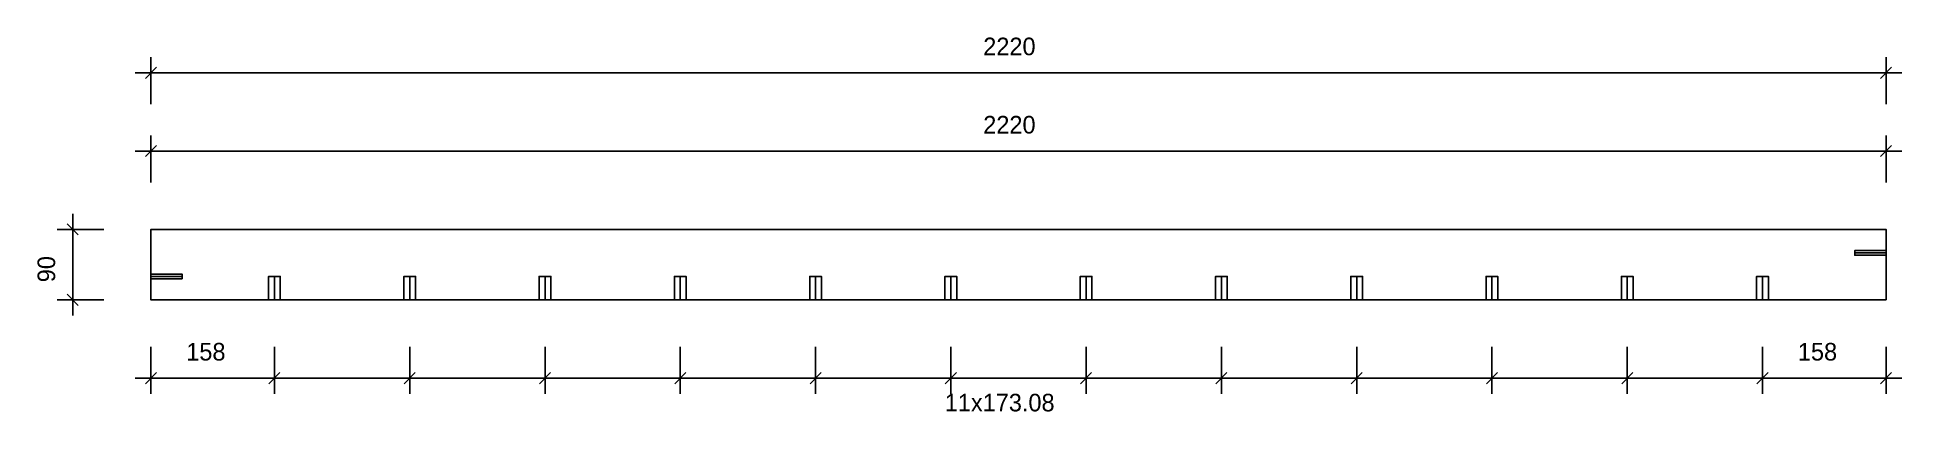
# Model space of a CAD drawing. Header units: millimetres. Extents: x -145 to 2240, y -143 to 335.
import ezdxf
from ezdxf.enums import TextEntityAlignment as Align

# ---------------------------------------------------------------- set-up
doc = ezdxf.new("R2010")
doc.units = ezdxf.units.MM
for name, color, linetype in [('CONTOUR', 7, 'CONTINUOUS'), ('DIMLINES', 7, 'CONTINUOUS'), ('DIMLINESTEXT', 7, 'CONTINUOUS'), ('DRILLINGSSIDE', 7, 'CONTINUOUS')]:
    doc.layers.add(name, color=color, linetype=linetype)

msp = doc.modelspace()

# ---------------------------------------------------------------- linework, layer by layer
at = {"layer": 'CONTOUR', "color": 0, "linetype": '0'}
msp.add_lwpolyline([(2220.001, 0), (0, 0), (0, 90), (2220.001, 90), (2220.001, 0)], dxfattribs=at)
at = {"layer": 'DIMLINES', "color": 0}
for p, q in [((-20, 290), (2240.001, 290)), ((7.071, 297.071), (-7.071, 282.929)), ((0, 310), (0, 250)), ((2227.072, 297.071), (2212.93, 282.929)), ((2220.001, 310), (2220.001, 250)), ((7.071, 197.071), (-7.071, 182.929)), ((0, 210), (0, 150)), ((2227.072, 197.071), (2212.93, 182.929)), ((2220.001, 210), (2220.001, 150)), ((-20, 190), (2240.001, 190)), ((-107.071, 97.071), (-92.929, 82.929)), ((-100, -20), (-100, 110)), ((-120, 90), (-60, 90)), ((-120, 0), (-60, 0)), ((-107.071, 7.071), (-92.929, -7.071)), ((0, -120), (0, -60)), ((158.077, -120), (158.077, -60)), ((331.154, -120), (331.154, -60)), ((504.231, -120), (504.231, -60)), ((677.308, -120), (677.308, -60)), ((850.385, -120), (850.385, -60)), ((1023.462, -120), (1023.462, -60)), ((1196.539, -120), (1196.539, -60)), ((1369.616, -120), (1369.616, -60)), ((1542.693, -120), (1542.693, -60)), ((1715.77, -120), (1715.77, -60)), ((1888.847, -120), (1888.847, -60)), ((2061.924, -120), (2061.924, -60)), ((2220.001, -120), (2220.001, -60)), ((7.071, -92.929), (-7.071, -107.071)), ((165.148, -92.929), (151.006, -107.071)), ((338.225, -92.929), (324.083, -107.071)), ((511.302, -92.929), (497.16, -107.071)), ((684.379, -92.929), (670.237, -107.071)), ((857.456, -92.929), (843.314, -107.071)), ((1030.533, -92.929), (1016.391, -107.071)), ((1203.61, -92.929), (1189.468, -107.071)), ((1376.687, -92.929), (1362.545, -107.071)), ((1549.764, -92.929), (1535.622, -107.071)), ((1722.841, -92.929), (1708.699, -107.071)), ((1895.918, -92.929), (1881.776, -107.071)), ((2068.995, -92.929), (2054.853, -107.071)), ((2227.072, -92.929), (2212.93, -107.071)), ((-20, -100), (2240.001, -100))]:
    msp.add_line(p, q, dxfattribs=at)
at = {"layer": 'DRILLINGSSIDE', "color": 3}
for p, q in [((2220.001, 60), (2180.001, 60)), ((0, 30), (40, 30)), ((158.077, 0), (158.077, 30)), ((331.154, 0), (331.154, 30)), ((504.231, 0), (504.231, 30)), ((677.308, 0), (677.308, 30)), ((850.385, 0), (850.385, 30)), ((1023.462, 0), (1023.462, 30)), ((1196.539, 0), (1196.539, 30)), ((1369.616, 0), (1369.616, 30)), ((1542.693, 0), (1542.693, 30)), ((1715.77, 0), (1715.77, 30)), ((1888.847, 0), (1888.847, 30)), ((2061.924, 0), (2061.924, 30))]:
    msp.add_line(p, q, dxfattribs=at)
at = {"layer": 'DRILLINGSSIDE', "color": 3, "linetype": '3'}
for points in [[(2220.001, 57), (2180.001, 57), (2180.001, 63), (2220.001, 63)], [(0, 33), (40, 33), (40, 27), (0, 27)], [(150.577, 0), (150.577, 30), (165.577, 30), (165.577, 0)], [(323.654, 0), (323.654, 30), (338.654, 30), (338.654, 0)], [(496.731, 0), (496.731, 30), (511.731, 30), (511.731, 0)], [(669.808, 0), (669.808, 30), (684.808, 30), (684.808, 0)], [(842.885, 0), (842.885, 30), (857.885, 30), (857.885, 0)], [(1015.962, 0), (1015.962, 30), (1030.962, 30), (1030.962, 0)], [(1189.039, 0), (1189.039, 30), (1204.039, 30), (1204.039, 0)], [(1362.116, 0), (1362.116, 30), (1377.116, 30), (1377.116, 0)], [(1535.193, 0), (1535.193, 30), (1550.193, 30), (1550.193, 0)], [(1708.27, 0), (1708.27, 30), (1723.27, 30), (1723.27, 0)], [(1881.347, 0), (1881.347, 30), (1896.347, 30), (1896.347, 0)], [(2054.424, 0), (2054.424, 30), (2069.424, 30), (2069.424, 0)]]:
    msp.add_lwpolyline(points, dxfattribs=at)

# ---------------------------------------------------------------- texts
at = {"layer": 'DIMLINESTEXT'}
for p in [(1064.927, 335), (1064.927, 235)]:
    msp.add_text('2220', height=22.5, dxfattribs=at).set_placement(p, align=Align.TOP_LEFT)
for s, rotation, p in [('90', 90, (-145, 22.463)), ('158', -360, (45.234, -55)), ('158', -360, (2107.158, -55)), ('11x173.08', -360, (1015.669, -120))]:
    msp.add_text(s, height=22.5, rotation=rotation, dxfattribs=at).set_placement(p, align=Align.TOP_LEFT)

doc.saveas('drawing.dxf')
